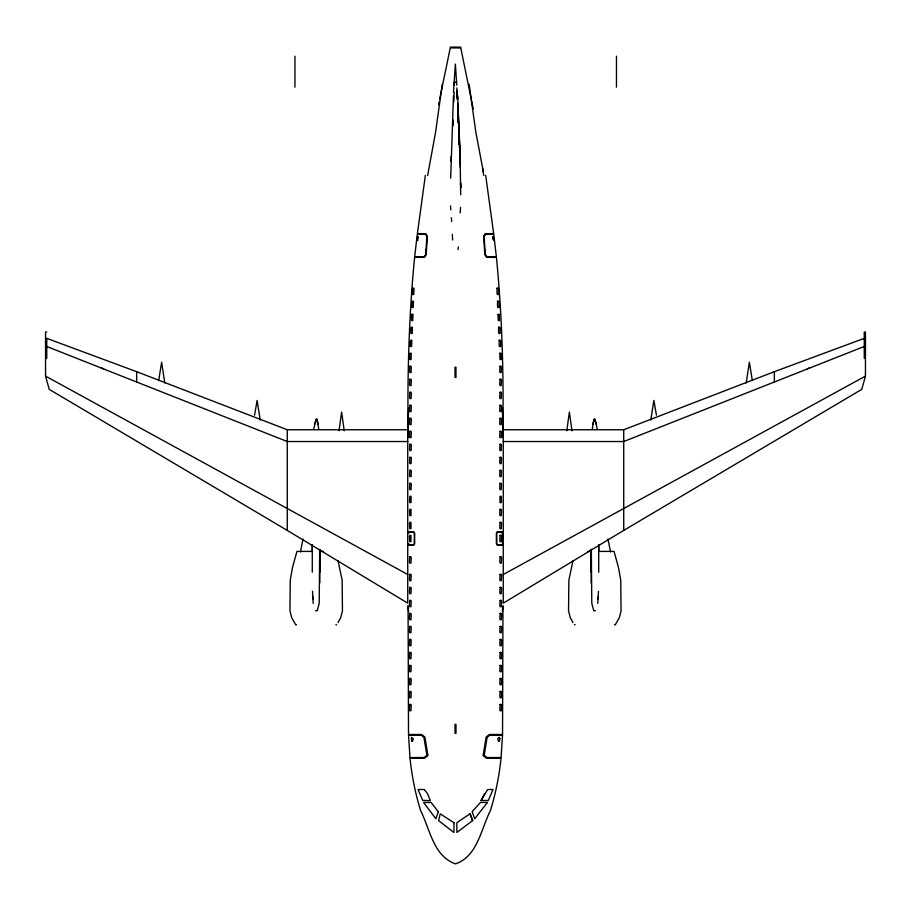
<?xml version="1.0" encoding="UTF-8"?>
<svg xmlns="http://www.w3.org/2000/svg" width="911" height="911" viewBox="0 0 911 911"><rect width="100%" height="100%" fill="white"/><g stroke="black" fill="none" stroke-linecap="round" stroke-linejoin="round"><path stroke-width="1.37" d="M319.795 549.652L319.772 572.21M460.693 194.829L460.009 150.725L457.755 103.433M591.239 583.063L591.319 549.413L591.786 603.355L593.79 610.7M312.279 551.326L312.314 544.607M450.683 178.135L453.45 96.224M451.047 161.532L451.173 156.487M453.029 125.684L453.211 120.093M453.792 101.93L454.111 92.148M598.015 599.37L598.174 596.671M597.787 603.401L598.481 591.285M460.157 212.889L460.556 207.344M453.45 92.273L455.363 64.055L456.753 85.156M592.298 428.717L594.018 419.276L594.815 419.276L597.274 428.808M339.017 430.778L341.625 412.114L344.233 430.778M566.767 430.778L569.375 412.114L571.983 430.778M458.062 249.591L458.324 246.983M158.673 380.559L161.634 362.191L164.8 383.03M746.2 383.03L749.366 362.191L752.327 380.559M650.796 420.005L653.882 400.441L656.432 415.177M427.646 175.504L435.595 132.118L442.29 84.279M408.606 408.014L407.934 437.451M502.348 611.52L503.066 606.145L502.496 608.833M425.369 175.311L417.386 233.637L425.847 233.637L427.396 236.234L426.2 254.773L424.355 257.369L414.619 257.369C408.709 317.21 407.308 377.393 408.162 437.508M254.568 415.177L257.118 400.441L260.204 420.005M313.726 428.808L316.185 419.276L316.982 419.276L318.702 428.717M302.999 538.993L300.471 551.941M438.59 104.788L439.102 102.043M439.626 99.299L450.433 47.133L460.613 47.133L473.23 108.899M502.348 532.844L502.565 531.751M502.416 533.356L502.621 532.343M408.379 544.676L408.595 543.651M408.424 545.268L408.709 543.901M592.81 424.435L594.018 419.276M317.21 610.7L319.214 603.355L319.681 549.413L319.761 583.063M572.917 560.88L568.863 580.239L568.544 610.882L570.263 617.578L572.962 622.6M865.45 357.898L864.254 358.16L864.254 332.025L865.45 332.025L865.45 376.118L861.783 389.339L623.728 530.407L503.259 603.162L503.259 429.764L623.728 429.764L774.35 371.688L865.45 337.901M314.511 424.435L316.231 419.276M481.076 800.541L487.613 789.518L493.022 789.518L488.296 800.473L481.076 800.496L484.606 793.515M338.038 622.6L340.737 617.578L342.456 610.882L342.137 580.239L338.083 560.88M472.615 820.583L456.889 832.483L456.844 822.713L470.053 813.785L472.615 820.583L470.053 813.785M865.45 376.118L503.259 574.499M296.474 624.559L295.779 624.923L291.634 617.578L289.96 610.882L290.245 580.239L292.477 567.644L296.94 551.417L311.209 551.417M574.397 624.923L575.092 624.559M864.254 346.476L623.728 441.528L503.259 441.528M807.408 368.761L810.05 367.725M450.433 47.919L460.613 47.919M456.707 82.229L454.293 82.229L454.338 85.156M46.746 332.025L45.55 332.025L45.55 376.118L49.217 389.339L287.272 530.407L407.741 603.162L407.741 429.764L287.272 429.764L136.65 371.688L45.55 337.901M45.55 339.37L46.746 339.37L46.746 358.16L45.55 357.898M864.254 339.37L865.45 339.37M407.741 441.528L287.272 441.528L46.746 346.476M408.094 531.751L413.799 531.751L414.699 533.117L414.664 543.901L413.753 545.268L408.071 545.268M502.952 531.751L497.258 531.751L496.358 533.117L496.381 543.901L497.292 545.268L502.974 545.268M408.094 532.343L413.628 532.343L414.3 533.356L414.266 543.651L413.594 544.676L408.071 544.676M502.952 532.343L497.429 532.343L496.757 533.356L496.78 543.651L497.452 544.676L502.974 544.676M321.162 551.417L323.485 551.417M587.515 551.417L589.838 551.417M599.791 551.417L614.06 551.417L618.523 567.644L620.755 580.239L621.04 610.882L619.366 617.578L615.221 624.923L614.526 624.559M315.536 610.7L317.256 610.609M593.744 610.609L595.464 610.7M100.95 367.725L103.592 368.761M335.908 624.559L336.603 624.923M407.741 574.499L45.55 376.118M594.769 419.276L596.489 424.435M316.982 419.276L318.19 424.435M482.511 167.943L483.764 175.504M408.504 608.833L407.934 606.145L408.652 611.52M610.529 551.941L608.001 538.993M483.354 171.826L475.815 132.118L469.119 84.279M502.587 545.268L502.416 533.527M408.424 532.343L408.629 533.356M485.677 175.311L493.66 233.637L485.187 233.637L483.65 236.234L484.846 254.773L486.702 257.369L496.427 257.369C502.337 317.21 503.737 377.393 502.883 437.508M502.394 408.014L503.066 437.451M459.588 146.557L460.009 150.725L459.588 146.534M450.524 205.954L450.808 209.872M451.366 217.706L451.64 221.624M458.723 141.626L458.916 144.428M312.826 596.671L312.985 599.37M312.519 591.285L313.213 603.401M452.323 234.298L452.63 239.935M457.777 104.867L458.563 123.224M458.677 126.048L460.237 162.762L457.686 96.224M456.855 87.957L457.231 99.14M457.755 114.513L458.051 122.894M460.226 161.532L460.101 156.487L460.317 167.396M460.602 182.416L460.704 187.871L460.636 183.669M598.686 544.607L598.721 551.326M591.205 549.652L591.228 572.21M774.35 371.688L774.35 381.994M623.728 429.764L623.728 530.407M616.462 56.197L616.462 87.16M598.721 546.213L598.721 572.21M502.974 605.861L502.53 734.494L489.458 734.494L486.132 737.09L483.092 755.629L486.497 758.225L501.027 758.225C499.228 776.013 495.652 793.583 490.414 810.676C480.837 829.306 477.751 856.135 455.5 863.867C433.306 856.078 430.106 829.34 420.631 810.676C415.393 793.583 411.818 776.013 410.018 758.225L424.56 758.225L427.965 755.629L424.913 737.09L421.588 734.494L408.515 734.494L408.071 605.861M455.978 377.507L455.978 367.224L455.022 367.224L455.022 377.507M455.978 733.389L455.978 724.336L455.022 724.336L455.022 733.389M312.279 546.213L312.279 572.21M294.948 56.197L294.948 87.16M287.272 429.764L287.272 530.407M136.65 371.688L136.65 381.994M409.472 536.727L409.734 541.658L410.941 541.658L410.952 535.361L409.745 535.361L409.472 536.727M409.506 523.711L409.768 528.653L410.963 528.653L410.986 522.345L409.791 522.345L409.506 523.711M409.551 510.707L409.802 515.637L411.009 515.637L411.02 509.34L409.825 509.34L409.551 510.707M409.574 500.458L409.848 502.633L411.043 502.633L411.055 496.336L409.848 496.336L409.574 500.458M453.963 822.713L453.917 832.483L438.578 820.583L440.252 813.842L453.963 822.713M502.519 735.177L501.084 757.542L487.043 757.542L484.162 755.356L487.123 737.375L489.606 735.177L502.519 735.177M411.966 302.577L412.057 307.519L413.241 307.519L413.48 301.211L412.284 301.211L411.966 302.577M412.444 289.744L412.546 294.504L413.742 294.504L414.027 288.206L412.831 288.206L412.444 289.744M411.476 315.593L411.556 320.524L412.74 320.524L412.99 314.227L411.795 314.227L411.476 315.593M499.786 738.81L499.41 741.338L498.511 741.338L497.759 738.81L498.75 737.443L499.57 737.443L499.786 738.81M425.938 250.126L425.756 254.488L424.196 256.686L414.676 256.686L417.295 234.321L425.608 234.321L426.917 236.518L425.938 250.126M409.699 354.618L409.848 359.549L411.055 359.549L411.237 353.252L410.03 353.252L409.699 354.618M410.166 344.609L410.349 346.533L411.544 346.533L411.84 340.236L410.645 340.236L410.166 344.609M410.929 328.598L410.963 333.528L412.148 333.528L412.455 327.231L411.26 327.231L410.929 328.598M492.874 236.587L492.862 239.115L493.99 240.481L494.001 237.953L492.874 236.587M417.044 237.953L417.056 240.481L417.773 240.481L418.183 236.587L417.044 237.953M497.019 288.206L496.985 293.137L497.315 294.504L498.511 294.504L498.59 289.573L498.215 288.206L497.019 288.206M498.59 327.231L498.556 332.162L498.886 333.528L500.071 333.528L500.116 328.598L499.775 327.231L498.59 327.231M499.194 340.236L499.16 345.178L499.49 346.533L500.686 346.533L500.731 341.602L500.39 340.236L499.194 340.236M499.809 353.252L500.002 359.549L501.198 359.549L501.346 354.618L501.004 353.252L499.809 353.252M411.487 737.443L411.635 741.338L412.535 741.338L413.287 738.81L411.487 737.443M497.565 301.211L497.486 306.153L497.816 307.519L499 307.519L499.091 302.577L498.761 301.211L497.565 301.211M498.021 314.489L498.306 320.524L499.49 320.524L499.251 314.227L498.021 314.489M501.471 501.266L501.198 502.633L500.002 502.633L500.002 496.336L501.198 496.336L501.471 501.266M500.025 509.34L499.763 514.271L500.037 515.637L501.244 515.637L501.494 510.707L501.221 509.34L500.025 509.34M500.059 522.345L499.797 527.287L500.082 528.653L501.278 528.653L501.54 523.711L501.255 522.345L500.059 522.345M500.093 535.361L499.832 540.291L500.105 541.658L501.312 541.658L501.574 536.727L501.301 535.361L500.093 535.361M409.848 366.256L409.574 371.187L409.848 372.553L411.055 372.553L411.328 367.623L411.055 366.256L409.848 366.256M409.848 379.261L409.574 384.191L409.848 385.558L411.055 385.558L411.328 380.627L411.055 379.261L409.848 379.261M409.848 392.265L409.574 397.207L409.848 398.574L411.055 398.574L411.328 393.632L411.055 392.265L409.848 392.265M409.848 405.281L409.574 410.212L409.848 411.578L411.055 411.578L411.328 406.648L411.055 405.281L409.848 405.281M409.848 418.286L409.574 423.216L409.848 424.583L411.055 424.583L411.328 419.652L411.055 418.286L409.848 418.286M409.848 431.29L409.574 436.232L409.848 437.599L411.055 437.599L411.328 432.657L411.055 431.29L409.848 431.29M409.848 444.306L409.574 449.237L409.848 450.603L411.055 450.603L411.328 445.673L411.055 444.306L409.848 444.306M409.848 457.311L409.574 462.241L409.848 463.608L411.055 463.608L411.328 458.677L411.055 457.311L409.848 457.311M409.848 470.315L409.574 475.246L409.848 476.612L411.055 476.612L411.328 471.682L411.055 470.315L409.848 470.315M409.848 483.32L409.574 488.262L409.848 489.628L411.055 489.628L411.328 484.686L411.055 483.32L409.848 483.32M409.734 556.758L409.46 561.688L409.734 563.055L410.941 563.055L411.214 558.124L410.941 556.758L409.734 556.758M409.734 574.374L409.46 579.316L409.734 580.683L410.941 580.683L411.214 575.741L410.941 574.374L409.734 574.374M409.734 587.39L409.46 592.321L409.734 593.687L410.941 593.687L411.214 588.757L410.941 587.39L409.734 587.39M409.734 600.395L409.46 605.325L409.734 606.692L410.941 606.692L411.214 601.761L410.941 600.395L409.734 600.395M409.734 613.399L409.46 618.341L409.734 619.708L410.941 619.708L411.214 614.766L410.941 613.399L409.734 613.399M409.734 626.415L409.46 631.346L409.734 632.712L410.941 632.712L411.214 627.781L410.941 626.415L409.734 626.415M409.734 639.42L409.46 644.35L409.734 645.717L410.941 645.717L411.214 640.786L410.941 639.42L409.734 639.42M409.734 652.424L409.46 657.355L409.734 658.721L410.941 658.721L411.214 653.791L410.941 652.424L409.734 652.424M409.734 665.429L409.46 670.371L409.734 671.737L410.941 671.737L411.214 666.795L410.941 665.429L409.734 665.429M409.734 678.444L409.46 683.375L409.734 684.742L410.941 684.742L411.214 679.811L410.941 678.444L409.734 678.444M409.734 691.449L409.46 696.38L409.734 697.746L410.941 697.746L411.214 692.815L410.941 691.449L409.734 691.449M409.734 704.454L409.46 709.396L409.734 710.762L410.941 710.762L411.214 705.82L410.941 704.454L409.734 704.454M500.002 366.256L499.729 371.187L500.002 372.553L501.198 372.553L501.471 367.623L501.198 366.256L500.002 366.256M500.002 379.261L499.729 384.191L500.002 385.558L501.198 385.558L501.471 380.627L501.198 379.261L500.002 379.261M500.002 392.265L499.729 397.207L500.002 398.574L501.198 398.574L501.471 393.632L501.198 392.265L500.002 392.265M500.002 405.281L499.729 410.212L500.002 411.578L501.198 411.578L501.471 406.648L501.198 405.281L500.002 405.281M500.002 418.286L499.729 423.216L500.002 424.583L501.198 424.583L501.471 419.652L501.198 418.286L500.002 418.286M500.002 431.29L499.729 436.232L500.002 437.599L501.198 437.599L501.471 432.657L501.198 431.29L500.002 431.29M500.002 444.306L499.729 449.237L500.002 450.603L501.198 450.603L501.471 445.673L501.198 444.306L500.002 444.306M500.002 457.311L499.729 462.241L500.002 463.608L501.198 463.608L501.471 458.677L501.198 457.311L500.002 457.311M500.002 470.315L499.729 475.246L500.002 476.612L501.198 476.612L501.471 471.682L501.198 470.315L500.002 470.315M500.002 483.32L499.729 488.262L500.002 489.628L501.198 489.628L501.471 484.686L501.198 483.32L500.002 483.32M500.105 556.758L499.832 561.688L500.105 563.055L501.312 563.055L501.585 558.124L501.312 556.758L500.105 556.758M500.105 574.374L499.832 579.316L500.105 580.683L501.312 580.683L501.585 575.741L501.312 574.374L500.105 574.374M500.105 587.39L499.832 592.321L500.105 593.687L501.312 593.687L501.585 588.757L501.312 587.39L500.105 587.39M500.105 600.395L499.832 605.325L500.105 606.692L501.312 606.692L501.585 601.761L501.312 600.395L500.105 600.395M500.105 613.399L499.832 618.341L500.105 619.708L501.312 619.708L501.585 614.766L501.312 613.399L500.105 613.399M500.105 626.415L499.832 631.346L500.105 632.712L501.312 632.712L501.585 627.781L501.312 626.415L500.105 626.415M500.105 639.42L499.832 644.35L500.105 645.717L501.312 645.717L501.585 640.786L501.312 639.42L500.105 639.42M500.105 652.424L499.832 657.355L500.105 658.721L501.312 658.721L501.585 653.791L501.312 652.424L500.105 652.424M500.105 665.429L499.832 670.371L500.105 671.737L501.312 671.737L501.585 666.795L501.312 665.429L500.105 665.429M500.105 678.444L499.832 683.375L500.105 684.742L501.312 684.742L501.585 679.811L501.312 678.444L500.105 678.444M500.105 691.449L499.832 696.38L500.105 697.746L501.312 697.746L501.585 692.815L501.312 691.449L500.105 691.449M500.105 704.454L499.832 709.396L500.105 710.762L501.312 710.762L501.585 705.82L501.312 704.454L500.105 704.454M438.339 811.883L435.834 818.761L423.604 802.443L431.085 802.443L438.339 811.883M484.754 235.448L484.117 236.518L485.29 254.488L486.861 256.686L496.37 256.686L493.751 234.321L485.426 234.321L484.754 235.448M487.442 802.443L474.699 818.761L472.149 811.655L480.473 802.443L487.442 802.443M426.895 755.356L424.014 757.542L409.961 757.542L408.538 735.177L421.44 735.177L423.922 737.375L426.895 755.356M424.23 789.518L418.024 789.518L422.715 800.393L430.345 800.621L427.464 793.515L424.23 789.518M459.315 143.79L458.757 138.244L459.315 143.744M457.561 99.208L457.174 90.736L457.538 99.208"/></g></svg>
